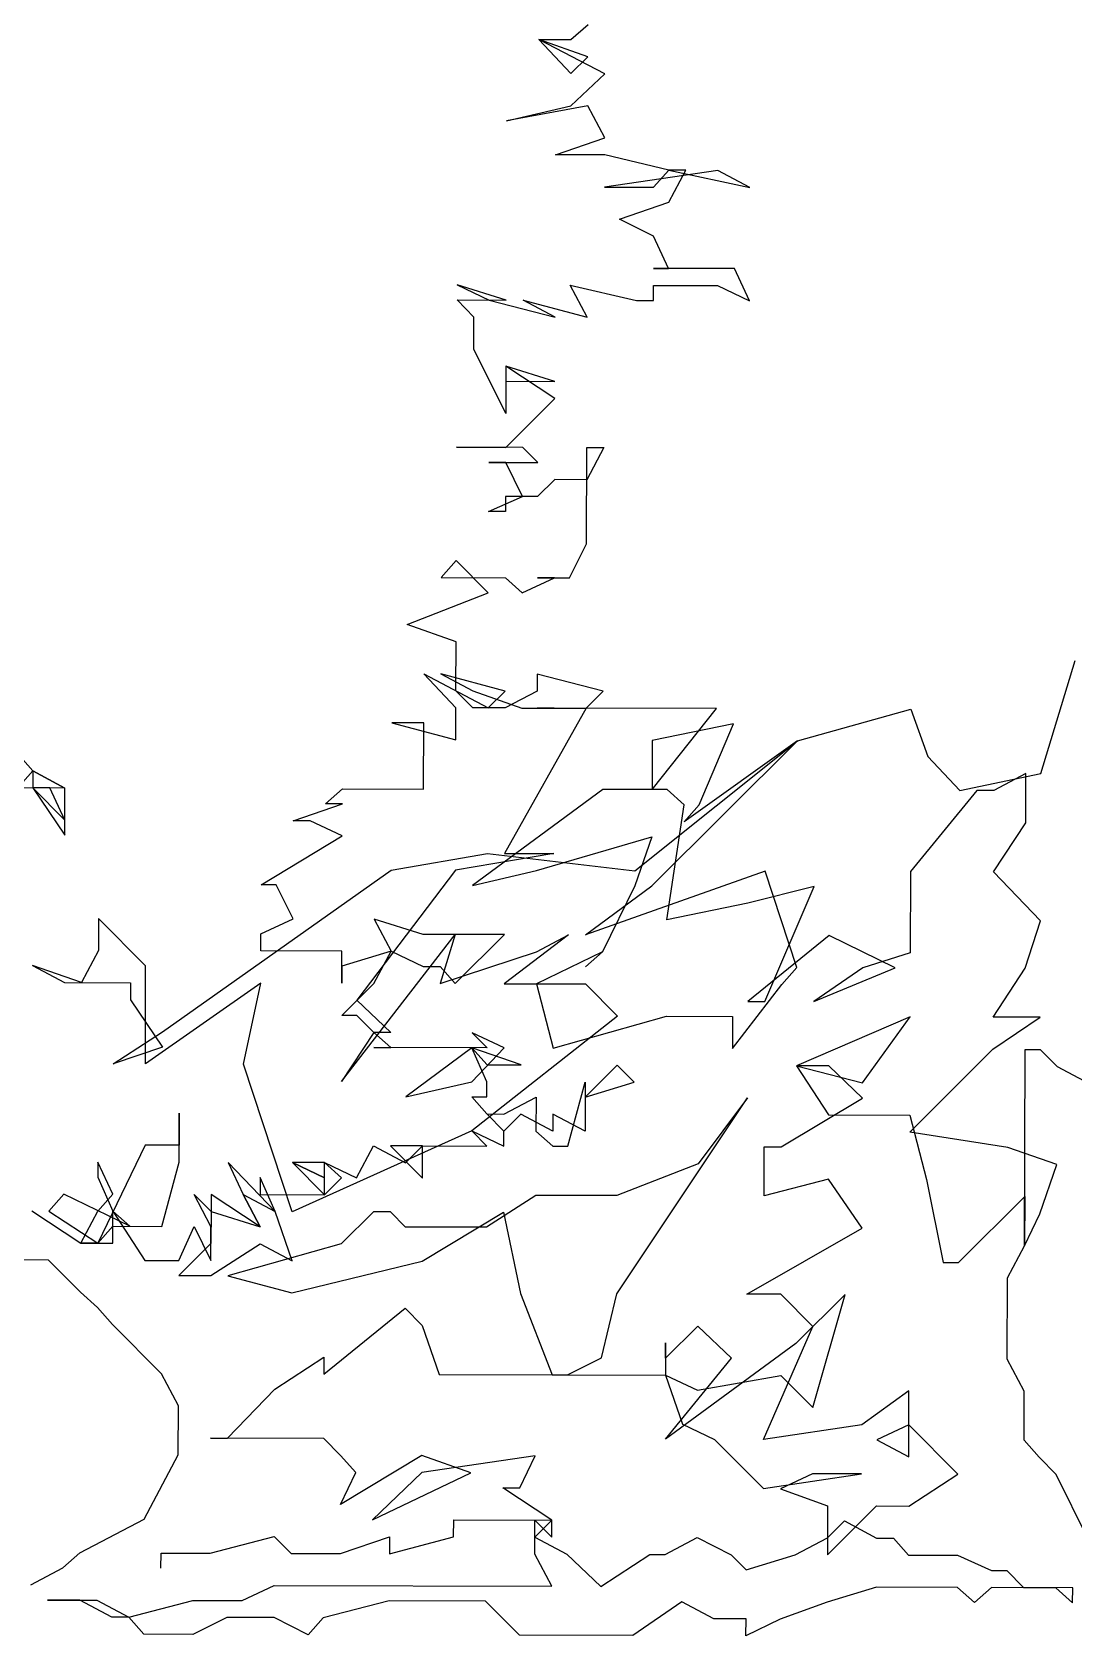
# Model space of a CAD drawing. Extents: x 2.52 to 6.06, y 1.1 to 8.22.
# Drawn here: x 5.024 to 5.432, y 1.175 to 1.803 of the extents above; entities that cross this region are included whole.
import ezdxf

# ---------------------------------------------------------------- set-up
doc = ezdxf.new("R2010")
doc.units = 0
doc.header["$LTSCALE"] = 0.4
doc.header["$MEASUREMENT"] = 0
doc.layers.add('CERCHA', color=7, linetype='CONTINUOUS')

msp = doc.modelspace()

# ---------------------------------------------------------------- linework, layer by layer
at = {"layer": 'CERCHA'}
for p, q in [((5.23514, 1.79962), (5.24181, 1.80551)), ((5.22259, 1.79966), (5.23514, 1.79962)), ((5.24177, 1.79296), (5.22259, 1.79966)), ((5.22259, 1.79966), (5.23511, 1.78633)), ((5.2484, 1.78629), (5.22259, 1.79966)), ((5.23511, 1.78633), (5.24177, 1.79296)), ((5.23507, 1.77378), (5.2484, 1.78629)), ((5.20995, 1.76794), (5.23507, 1.77378)), ((5.24172, 1.77376), (5.20995, 1.76794)), ((5.24833, 1.76119), (5.24172, 1.77376)), ((5.22911, 1.75459), (5.24833, 1.76119)), ((5.24832, 1.75454), (5.22911, 1.75459)), ((5.27341, 1.74856), (5.24832, 1.75454)), ((5.29261, 1.74851), (5.24828, 1.74198)), ((5.26748, 1.74193), (5.27341, 1.74856)), ((5.27338, 1.73601), (5.28006, 1.74854)), ((5.27341, 1.74856), (5.30515, 1.74183)), ((5.28006, 1.74854), (5.27341, 1.74856)), ((5.30515, 1.74183), (5.29261, 1.74851)), ((5.24828, 1.74198), (5.26748, 1.74193)), ((5.25416, 1.72941), (5.27338, 1.73601)), ((5.26743, 1.72273), (5.25416, 1.72941)), ((5.27331, 1.71016), (5.26743, 1.72273)), ((5.2674, 1.71017), (5.27331, 1.71016)), ((5.29915, 1.71009), (5.2674, 1.71017)), ((5.30503, 1.69752), (5.29915, 1.71009)), ((5.19057, 1.70374), (5.20311, 1.69779)), ((5.20976, 1.69778), (5.19057, 1.70374)), ((5.23488, 1.70362), (5.26072, 1.69764)), ((5.2415, 1.69104), (5.23488, 1.70362)), ((5.26736, 1.69762), (5.26738, 1.70353)), ((5.26738, 1.70353), (5.29249, 1.70346)), ((5.29249, 1.70346), (5.30503, 1.69752)), ((5.19056, 1.69783), (5.20976, 1.69778)), ((5.19719, 1.69116), (5.19056, 1.69783)), ((5.20311, 1.69779), (5.22894, 1.69108)), ((5.2164, 1.69776), (5.2415, 1.69104)), ((5.22894, 1.69108), (5.2164, 1.69776)), ((5.26072, 1.69764), (5.26736, 1.69762)), ((5.19715, 1.67861), (5.19719, 1.69116)), ((5.20964, 1.65346), (5.19715, 1.67861)), ((5.20969, 1.67193), (5.20964, 1.65346)), ((5.20969, 1.67193), (5.20967, 1.66602)), ((5.22887, 1.66597), (5.20969, 1.67193)), ((5.22886, 1.65932), (5.20969, 1.67193)), ((5.20967, 1.66602), (5.22887, 1.66597)), ((5.2096, 1.64017), (5.22886, 1.65932)), ((5.1904, 1.64022), (5.2096, 1.64017)), ((5.21625, 1.64015), (5.1904, 1.64022)), ((5.22214, 1.63423), (5.21625, 1.64015)), ((5.24126, 1.60242), (5.24136, 1.64009)), ((5.248, 1.64007), (5.24132, 1.62753)), ((5.24136, 1.64009), (5.248, 1.64007)), ((5.20294, 1.63428), (5.22214, 1.63423)), ((5.20959, 1.63426), (5.20294, 1.63428)), ((5.2162, 1.62095), (5.20959, 1.63426)), ((5.22877, 1.62756), (5.2221, 1.62094)), ((5.24132, 1.62753), (5.22877, 1.62756)), ((5.20289, 1.61508), (5.2162, 1.62095)), ((5.20955, 1.62097), (5.20953, 1.61506)), ((5.2221, 1.62094), (5.20955, 1.62097)), ((5.20953, 1.61506), (5.20289, 1.61508)), ((5.23457, 1.58915), (5.24126, 1.60242)), ((5.19028, 1.59591), (5.18435, 1.58928)), ((5.2028, 1.58332), (5.19028, 1.59591)), ((5.18435, 1.58928), (5.20946, 1.58921)), ((5.20946, 1.58921), (5.21609, 1.58329)), ((5.21609, 1.58329), (5.22867, 1.58916)), ((5.22202, 1.58918), (5.23457, 1.58915)), ((5.22867, 1.58916), (5.22202, 1.58918)), ((5.17101, 1.57085), (5.2028, 1.58332)), ((5.19019, 1.56416), (5.17101, 1.57085)), ((5.19014, 1.54495), (5.19019, 1.56416)), ((5.419, 1.51258), (5.43241, 1.55685)), ((5.1776, 1.55163), (5.20268, 1.53827)), ((5.19012, 1.53831), (5.1776, 1.55163)), ((5.18425, 1.55162), (5.19679, 1.54494)), ((5.20934, 1.5449), (5.18425, 1.55162)), ((5.22192, 1.55151), (5.2219, 1.54487)), ((5.24775, 1.5448), (5.22192, 1.55151)), ((5.19677, 1.53829), (5.19014, 1.54495)), ((5.19679, 1.54494), (5.21597, 1.53824)), ((5.20268, 1.53827), (5.20934, 1.5449)), ((5.2219, 1.54487), (5.20933, 1.53826)), ((5.24108, 1.53817), (5.24775, 1.5448)), ((5.19009, 1.52575), (5.19012, 1.53831)), ((5.20933, 1.53826), (5.19677, 1.53829)), ((5.24108, 1.53817), (5.20917, 1.48139)), ((5.21597, 1.53824), (5.22853, 1.5382)), ((5.22188, 1.53822), (5.24108, 1.53817)), ((5.22853, 1.5382), (5.22188, 1.53822)), ((5.29204, 1.53803), (5.24108, 1.53817)), ((5.26684, 1.50634), (5.29204, 1.53803)), ((5.32376, 1.52539), (5.36811, 1.53782)), ((5.36811, 1.53782), (5.3747, 1.51934)), ((5.165, 1.53247), (5.19009, 1.52575)), ((5.17755, 1.53243), (5.165, 1.53247)), ((5.17748, 1.50658), (5.17755, 1.53243)), ((5.29867, 1.5321), (5.2669, 1.52554)), ((5.28529, 1.50038), (5.29867, 1.5321)), ((5.26011, 1.4746), (5.32376, 1.52539)), ((5.26674, 1.46868), (5.32376, 1.52539)), ((5.2669, 1.52554), (5.26684, 1.50634)), ((5.32376, 1.52539), (5.27936, 1.49375)), ((5.01874, 1.52031), (5.02463, 1.51365)), ((5.02463, 1.51365), (5.01874, 1.52031)), ((5.3747, 1.51934), (5.38722, 1.50602)), ((5.0187, 1.50702), (5.02463, 1.51365)), ((5.02463, 1.51365), (5.02461, 1.507)), ((5.03716, 1.50697), (5.02463, 1.51365)), ((5.02463, 1.51365), (5.03716, 1.50697)), ((5.38722, 1.50602), (5.419, 1.51258)), ((5.41309, 1.51259), (5.40052, 1.50598)), ((5.41304, 1.49339), (5.41309, 1.51259)), ((5.03716, 1.50697), (5.0187, 1.50702)), ((5.02461, 1.507), (5.03711, 1.4885)), ((5.03125, 1.50698), (5.02461, 1.507)), ((5.02461, 1.507), (5.03713, 1.49441)), ((5.03713, 1.49441), (5.03125, 1.50698)), ((5.03711, 1.4885), (5.03716, 1.50697)), ((5.13906, 1.50078), (5.14573, 1.50667)), ((5.14573, 1.50667), (5.17748, 1.50658)), ((5.24764, 1.50639), (5.19658, 1.46887)), ((5.27275, 1.50633), (5.24764, 1.50639)), ((5.27938, 1.5004), (5.27275, 1.50633)), ((5.39387, 1.506), (5.36794, 1.47431)), ((5.40052, 1.50598), (5.39387, 1.506)), ((5.12649, 1.49417), (5.14571, 1.50076)), ((5.14571, 1.50076), (5.13906, 1.50078)), ((5.27261, 1.45537), (5.27938, 1.5004)), ((5.27936, 1.49375), (5.28529, 1.50038)), ((5.13314, 1.49415), (5.12649, 1.49417)), ((5.14568, 1.48821), (5.13314, 1.49415)), ((5.40043, 1.47422), (5.41304, 1.49339)), ((5.11387, 1.46909), (5.14568, 1.48821)), ((5.22171, 1.47471), (5.26679, 1.48788)), ((5.26679, 1.48788), (5.2601, 1.4687)), ((5.16484, 1.47486), (5.20252, 1.48141)), ((5.22837, 1.48134), (5.18995, 1.47479)), ((5.20252, 1.48141), (5.26011, 1.4746)), ((5.20917, 1.48139), (5.22837, 1.48134)), ((5.07531, 1.41159), (5.16484, 1.47486)), ((5.18995, 1.47479), (5.15141, 1.42394)), ((5.19658, 1.46887), (5.22171, 1.47471)), ((5.31107, 1.47447), (5.24084, 1.44955)), ((5.32352, 1.43677), (5.31107, 1.47447)), ((5.36794, 1.47431), (5.36785, 1.44255)), ((5.41884, 1.45497), (5.40043, 1.47422)), ((5.11978, 1.46908), (5.11387, 1.46909)), ((5.12639, 1.45577), (5.11978, 1.46908)), ((5.24084, 1.44955), (5.26674, 1.46868)), ((5.2601, 1.4687), (5.24747, 1.44288)), ((5.33025, 1.46851), (5.30439, 1.46193)), ((5.31093, 1.42351), (5.33025, 1.46851)), ((5.30439, 1.46193), (5.27261, 1.45537)), ((5.05032, 1.45597), (5.05028, 1.44342)), ((5.06873, 1.43746), (5.05032, 1.45597)), ((5.11382, 1.44989), (5.12639, 1.45577)), ((5.15814, 1.45568), (5.16476, 1.44311)), ((5.17733, 1.44972), (5.15814, 1.45568)), ((5.1138, 1.44324), (5.11382, 1.44989)), ((5.14542, 1.3922), (5.18988, 1.44968)), ((5.20908, 1.44963), (5.17733, 1.44972)), ((5.18988, 1.44968), (5.18392, 1.4305)), ((5.18983, 1.43048), (5.20908, 1.44963)), ((5.23419, 1.44956), (5.20903, 1.43043)), ((5.22162, 1.44295), (5.23419, 1.44956)), ((5.33611, 1.44929), (5.30428, 1.42353)), ((5.36193, 1.43666), (5.33611, 1.44929)), ((5.41288, 1.43652), (5.41884, 1.45497)), ((5.05028, 1.44342), (5.0436, 1.43088)), ((5.14555, 1.44316), (5.1138, 1.44324)), ((5.14552, 1.4306), (5.14555, 1.44316)), ((5.16476, 1.44311), (5.14554, 1.43725)), ((5.15807, 1.43057), (5.16476, 1.44311)), ((5.16476, 1.44311), (5.17729, 1.43716)), ((5.18392, 1.4305), (5.22162, 1.44295)), ((5.24747, 1.44288), (5.22159, 1.4304)), ((5.24081, 1.43699), (5.24747, 1.44288)), ((5.24747, 1.44288), (5.24081, 1.43699)), ((5.02442, 1.43758), (5.03696, 1.4309)), ((5.0436, 1.43088), (5.02442, 1.43758)), ((5.06863, 1.39905), (5.06873, 1.43746)), ((5.14554, 1.43725), (5.14552, 1.4306)), ((5.17729, 1.43716), (5.18394, 1.43715)), ((5.18394, 1.43715), (5.18983, 1.43048)), ((5.3176, 1.43014), (5.32352, 1.43677)), ((5.34937, 1.4367), (5.33013, 1.42346)), ((5.33013, 1.42346), (5.36193, 1.43666)), ((5.36785, 1.44255), (5.34937, 1.4367)), ((5.40028, 1.41736), (5.41288, 1.43652)), ((5.03696, 1.4309), (5.06281, 1.43083)), ((5.06281, 1.43083), (5.06279, 1.42418)), ((5.11376, 1.43069), (5.06863, 1.39905)), ((5.10703, 1.39895), (5.11376, 1.43069)), ((5.14549, 1.41805), (5.15807, 1.43057)), ((5.20903, 1.43043), (5.24079, 1.43034)), ((5.22159, 1.4304), (5.22817, 1.40527)), ((5.24079, 1.43034), (5.25331, 1.41776)), ((5.29833, 1.40508), (5.3176, 1.43014)), ((5.06279, 1.42418), (5.07529, 1.40568)), ((5.15141, 1.42394), (5.16467, 1.41135)), ((5.15139, 1.41803), (5.14549, 1.41805)), ((5.15802, 1.41137), (5.15139, 1.41803)), ((5.25331, 1.41776), (5.19632, 1.37286)), ((5.22817, 1.40527), (5.27251, 1.4177)), ((5.27251, 1.4177), (5.29836, 1.41763)), ((5.29836, 1.41763), (5.29833, 1.40508)), ((5.30428, 1.42353), (5.31093, 1.42351)), ((5.05607, 1.39909), (5.07531, 1.41159)), ((5.15802, 1.41137), (5.14542, 1.3922)), ((5.16467, 1.41135), (5.15802, 1.41137)), ((5.16465, 1.40544), (5.15802, 1.41137)), ((5.19643, 1.41126), (5.20232, 1.40534)), ((5.20896, 1.40532), (5.19643, 1.41126)), ((5.36778, 1.41745), (5.32342, 1.39836)), ((5.34925, 1.39165), (5.36778, 1.41745)), ((5.40024, 1.4048), (5.41874, 1.41731)), ((5.41874, 1.41731), (5.40028, 1.41736)), ((5.07529, 1.40568), (5.05607, 1.39909)), ((5.15801, 1.40546), (5.16465, 1.40544)), ((5.20232, 1.40534), (5.15801, 1.40546)), ((5.19641, 1.40536), (5.17051, 1.38622)), ((5.19637, 1.39206), (5.20896, 1.40532)), ((5.21559, 1.39866), (5.19641, 1.40536)), ((5.19641, 1.40536), (5.2023, 1.39869)), ((5.20228, 1.39205), (5.19641, 1.40536)), ((5.12608, 1.34129), (5.10703, 1.39895)), ((5.2023, 1.39869), (5.21559, 1.39866)), ((5.36766, 1.3724), (5.40024, 1.4048)), ((5.41259, 1.32796), (5.4128, 1.40477)), ((5.4128, 1.40477), (5.41871, 1.40475)), ((5.41871, 1.40475), (5.42533, 1.39809)), ((5.25326, 1.39855), (5.24067, 1.38603)), ((5.25989, 1.39189), (5.25326, 1.39855)), ((5.32342, 1.39836), (5.33592, 1.37913)), ((5.32342, 1.39836), (5.34925, 1.39165)), ((5.33597, 1.39833), (5.32342, 1.39836)), ((5.34923, 1.38574), (5.33597, 1.39833)), ((5.42533, 1.39809), (5.43787, 1.39141)), ((5.17051, 1.38622), (5.19637, 1.39206)), ((5.19636, 1.38615), (5.20227, 1.38614)), ((5.20225, 1.37949), (5.19636, 1.38615)), ((5.20227, 1.38614), (5.20228, 1.39205)), ((5.23397, 1.36685), (5.24069, 1.39194)), ((5.24069, 1.39194), (5.24067, 1.38603)), ((5.24067, 1.38603), (5.25989, 1.39189)), ((5.20889, 1.37947), (5.22147, 1.38609)), ((5.22147, 1.38609), (5.22143, 1.37279)), ((5.24067, 1.38603), (5.24063, 1.37274)), ((5.25302, 1.30919), (5.30418, 1.38586)), ((5.30418, 1.38586), (5.28491, 1.36006)), ((5.31742, 1.36662), (5.34923, 1.38574)), ((5.08182, 1.36062), (5.08187, 1.37982)), ((5.08187, 1.37982), (5.08183, 1.36726)), ((5.20888, 1.37283), (5.20225, 1.37949)), ((5.20225, 1.37949), (5.20889, 1.37947)), ((5.20888, 1.37283), (5.20225, 1.37949)), ((5.21554, 1.37945), (5.20888, 1.37283)), ((5.22808, 1.37277), (5.21554, 1.37945)), ((5.2281, 1.37942), (5.22808, 1.37277)), ((5.24063, 1.37274), (5.2281, 1.37942)), ((5.33592, 1.37913), (5.36768, 1.37904)), ((5.36768, 1.37904), (5.37426, 1.35391)), ((5.19632, 1.37286), (5.12608, 1.34129)), ((5.19632, 1.37286), (5.20886, 1.36692)), ((5.20221, 1.36694), (5.19632, 1.37286)), ((5.20886, 1.36692), (5.20888, 1.37283)), ((5.22143, 1.37279), (5.22806, 1.36687)), ((5.40605, 1.36638), (5.36766, 1.3724)), ((5.06854, 1.3673), (5.04997, 1.32895)), ((5.08183, 1.36726), (5.06854, 1.3673)), ((5.15122, 1.35452), (5.1579, 1.36706)), ((5.1579, 1.36706), (5.17044, 1.36038)), ((5.16455, 1.36704), (5.17707, 1.35445)), ((5.1771, 1.367), (5.16455, 1.36704)), ((5.17044, 1.36038), (5.1771, 1.367)), ((5.17707, 1.35445), (5.1771, 1.367)), ((5.1771, 1.367), (5.20221, 1.36694)), ((5.22806, 1.36687), (5.23397, 1.36685)), ((5.31072, 1.34744), (5.31078, 1.36664)), ((5.31078, 1.36664), (5.31742, 1.36662)), ((5.42523, 1.35968), (5.40605, 1.36638)), ((5.05006, 1.3607), (5.05004, 1.35479)), ((5.05004, 1.35479), (5.05592, 1.34148)), ((5.05593, 1.34813), (5.05006, 1.3607)), ((5.0751, 1.33552), (5.08182, 1.36062)), ((5.10102, 1.36056), (5.10689, 1.34799)), ((5.11943, 1.34131), (5.10102, 1.36056)), ((5.12613, 1.3605), (5.13865, 1.34791)), ((5.13868, 1.36046), (5.12613, 1.3605)), ((5.12613, 1.3605), (5.13867, 1.35455)), ((5.13867, 1.35455), (5.12613, 1.3605)), ((5.13867, 1.35455), (5.13868, 1.36046)), ((5.13868, 1.36046), (5.15122, 1.35452)), ((5.14531, 1.35454), (5.13868, 1.36046)), ((5.28491, 1.36006), (5.25312, 1.3476)), ((5.41853, 1.3405), (5.42523, 1.35968)), ((5.11356, 1.35462), (5.11354, 1.34797)), ((5.11943, 1.34131), (5.11356, 1.35462)), ((5.13865, 1.34791), (5.13867, 1.35455)), ((5.13865, 1.34791), (5.14531, 1.35454)), ((5.33585, 1.35402), (5.31072, 1.34744)), ((5.34909, 1.33478), (5.33585, 1.35402)), ((5.37426, 1.35391), (5.38081, 1.3214)), ((5.03673, 1.34818), (5.03081, 1.34155)), ((5.06255, 1.33556), (5.03673, 1.34818)), ((5.05001, 1.3415), (5.05593, 1.34813)), ((5.08769, 1.34804), (5.09432, 1.34138)), ((5.0943, 1.33547), (5.08769, 1.34804)), ((5.09434, 1.34803), (5.09432, 1.34138)), ((5.1135, 1.33542), (5.09434, 1.34803)), ((5.10689, 1.34799), (5.11943, 1.34131)), ((5.1135, 1.33542), (5.10689, 1.34799)), ((5.10689, 1.34799), (5.1135, 1.33542)), ((5.11354, 1.34797), (5.13865, 1.34791)), ((5.22136, 1.34768), (5.20213, 1.33518)), ((5.25312, 1.3476), (5.22136, 1.34768)), ((5.38672, 1.32138), (5.41264, 1.34716)), ((5.41264, 1.34716), (5.41259, 1.32796)), ((5.02416, 1.34157), (5.04333, 1.32896)), ((5.03081, 1.34155), (5.04997, 1.32895)), ((5.04333, 1.32896), (5.05001, 1.3415)), ((5.05588, 1.32893), (5.05592, 1.34148)), ((5.05592, 1.34148), (5.06842, 1.32225)), ((5.05592, 1.34148), (5.06255, 1.33556)), ((5.09432, 1.34138), (5.09429, 1.32883)), ((5.09432, 1.34138), (5.1135, 1.33542)), ((5.12602, 1.32209), (5.11943, 1.34131)), ((5.15783, 1.34121), (5.14524, 1.32869)), ((5.16448, 1.34119), (5.15783, 1.34121)), ((5.17037, 1.33527), (5.16448, 1.34119)), ((5.17698, 1.32195), (5.20879, 1.34107)), ((5.20879, 1.34107), (5.21535, 1.30929)), ((5.41259, 1.32796), (5.41853, 1.3405)), ((5.04997, 1.32895), (5.0559, 1.33558)), ((5.0559, 1.33558), (5.0751, 1.33552)), ((5.08171, 1.32221), (5.08766, 1.33549)), ((5.08766, 1.33549), (5.09427, 1.32218)), ((5.09427, 1.32218), (5.0943, 1.33547)), ((5.20213, 1.33518), (5.17037, 1.33527)), ((5.30397, 1.30905), (5.34909, 1.33478)), ((5.04997, 1.32895), (5.04333, 1.32896)), ((5.04333, 1.32896), (5.04997, 1.32895)), ((5.04997, 1.32895), (5.05588, 1.32893)), ((5.09429, 1.32883), (5.0817, 1.3163)), ((5.09425, 1.31627), (5.11349, 1.32877)), ((5.14524, 1.32869), (5.1009, 1.31625)), ((5.11349, 1.32877), (5.12602, 1.32209)), ((5.40591, 1.31542), (5.41259, 1.32796)), ((5.03075, 1.32235), (5.00491, 1.32242)), ((5.04327, 1.30976), (5.03075, 1.32235)), ((5.06842, 1.32225), (5.08171, 1.32221)), ((5.12599, 1.30954), (5.17698, 1.32195)), ((5.38081, 1.3214), (5.38672, 1.32138)), ((5.0817, 1.3163), (5.09425, 1.31627)), ((5.1009, 1.31625), (5.12599, 1.30954)), ((5.40582, 1.28367), (5.40591, 1.31542)), ((5.04991, 1.30384), (5.04327, 1.30976)), ((5.21535, 1.30929), (5.22782, 1.2775)), ((5.24704, 1.2841), (5.25302, 1.30919)), ((5.31727, 1.30902), (5.30397, 1.30905)), ((5.32979, 1.29643), (5.31727, 1.30902)), ((5.34238, 1.30895), (5.32312, 1.2898)), ((5.3297, 1.26467), (5.34238, 1.30895)), ((5.0558, 1.29717), (5.04991, 1.30384)), ((5.13846, 1.27775), (5.17028, 1.30351)), ((5.17028, 1.30351), (5.17691, 1.29684)), ((5.07495, 1.27792), (5.0558, 1.29717)), ((5.17691, 1.29684), (5.18351, 1.27762)), ((5.28474, 1.29655), (5.27215, 1.28403)), ((5.298, 1.28396), (5.28474, 1.29655)), ((5.31047, 1.25217), (5.32979, 1.29643)), ((5.32312, 1.2898), (5.27206, 1.25227)), ((5.27217, 1.28994), (5.27213, 1.27738)), ((5.27215, 1.28403), (5.27217, 1.28994)), ((5.11924, 1.27189), (5.13848, 1.28439)), ((5.13848, 1.28439), (5.13846, 1.27775)), ((5.23373, 1.27749), (5.24704, 1.2841)), ((5.27206, 1.25227), (5.298, 1.28396)), ((5.41243, 1.2711), (5.40582, 1.28367)), ((5.08156, 1.26535), (5.07495, 1.27792)), ((5.18351, 1.27762), (5.23373, 1.27749)), ((5.22782, 1.2775), (5.27213, 1.27738)), ((5.27213, 1.27738), (5.27873, 1.25816)), ((5.27213, 1.27738), (5.28467, 1.27144)), ((5.28467, 1.27144), (5.31718, 1.27726)), ((5.31718, 1.27726), (5.3297, 1.26467)), ((5.10073, 1.25274), (5.11924, 1.27189)), ((5.36738, 1.27122), (5.34889, 1.25797)), ((5.36731, 1.24537), (5.36738, 1.27122)), ((5.41238, 1.25189), (5.41243, 1.2711)), ((5.08151, 1.24614), (5.08156, 1.26535)), ((5.27873, 1.25816), (5.29126, 1.25222)), ((5.34889, 1.25797), (5.31047, 1.25217)), ((5.36735, 1.25792), (5.35478, 1.25205)), ((5.3865, 1.23867), (5.36735, 1.25792)), ((5.09408, 1.25276), (5.10073, 1.25274)), ((5.13839, 1.25264), (5.09408, 1.25276)), ((5.14502, 1.24597), (5.13839, 1.25264)), ((5.29126, 1.25222), (5.31041, 1.23297)), ((5.35478, 1.25205), (5.36731, 1.24537)), ((5.41827, 1.24523), (5.41238, 1.25189)), ((5.06814, 1.22107), (5.08151, 1.24614)), ((5.17678, 1.24589), (5.14497, 1.22677)), ((5.15091, 1.23931), (5.14502, 1.24597)), ((5.22109, 1.24577), (5.17676, 1.23924)), ((5.19596, 1.23919), (5.17678, 1.24589)), ((5.21514, 1.23323), (5.22109, 1.24577)), ((5.4249, 1.23857), (5.41827, 1.24523)), ((5.14497, 1.22677), (5.15091, 1.23931)), ((5.17676, 1.23924), (5.15751, 1.22083)), ((5.15751, 1.22083), (5.19596, 1.23919)), ((5.31041, 1.23297), (5.34883, 1.23877)), ((5.32963, 1.23882), (5.31706, 1.23295)), ((5.34883, 1.23877), (5.32963, 1.23882)), ((5.36726, 1.22617), (5.3865, 1.23867)), ((5.43739, 1.21342), (5.4249, 1.23857)), ((5.2085, 1.23325), (5.21514, 1.23323)), ((5.22767, 1.22064), (5.2085, 1.23325)), ((5.31706, 1.23295), (5.33551, 1.22625)), ((5.33551, 1.22625), (5.33545, 1.20705)), ((5.33545, 1.20705), (5.35471, 1.2262)), ((5.35471, 1.2262), (5.36726, 1.22617)), ((5.043, 1.20785), (5.06814, 1.22107)), ((5.18924, 1.2141), (5.18926, 1.22074)), ((5.18926, 1.22074), (5.22767, 1.22064)), ((5.22098, 1.20736), (5.22102, 1.22066)), ((5.22767, 1.22064), (5.221, 1.21401)), ((5.22102, 1.22066), (5.22765, 1.21399)), ((5.22765, 1.21399), (5.22767, 1.22064)), ((5.33547, 1.2137), (5.34214, 1.22033)), ((5.34214, 1.22033), (5.35467, 1.21365)), ((5.09396, 1.20771), (5.11908, 1.21429)), ((5.11908, 1.21429), (5.12571, 1.20762)), ((5.14491, 1.20757), (5.16413, 1.21416)), ((5.16413, 1.21416), (5.16412, 1.20752)), ((5.16412, 1.20752), (5.18924, 1.2141)), ((5.221, 1.21401), (5.23354, 1.20733)), ((5.27194, 1.20722), (5.28451, 1.21384)), ((5.28451, 1.21384), (5.29779, 1.20715)), ((5.3229, 1.20709), (5.33547, 1.2137)), ((5.35467, 1.21365), (5.36132, 1.21363)), ((5.36132, 1.21363), (5.36721, 1.20697)), ((5.03634, 1.20196), (5.043, 1.20785)), ((5.07474, 1.20185), (5.07475, 1.20776)), ((5.07475, 1.20776), (5.09396, 1.20771)), ((5.12571, 1.20762), (5.14491, 1.20757)), ((5.2276, 1.19479), (5.22098, 1.20736)), ((5.23354, 1.20733), (5.2468, 1.19474)), ((5.2468, 1.19474), (5.26603, 1.20724)), ((5.26603, 1.20724), (5.27194, 1.20722)), ((5.29779, 1.20715), (5.30368, 1.20123)), ((5.30368, 1.20123), (5.3229, 1.20709)), ((5.36721, 1.20697), (5.38641, 1.20691)), ((5.38641, 1.20691), (5.39969, 1.20097)), ((5.02376, 1.19534), (5.03634, 1.20196)), ((5.39969, 1.20097), (5.4056, 1.20095)), ((5.4056, 1.20095), (5.41223, 1.19429)), ((5.10646, 1.18921), (5.11903, 1.19508)), ((5.11903, 1.19508), (5.2276, 1.19479)), ((5.35462, 1.19445), (5.3354, 1.18859)), ((5.38638, 1.19436), (5.35462, 1.19445)), ((5.39301, 1.18843), (5.38638, 1.19436)), ((5.39967, 1.19432), (5.39301, 1.18843)), ((5.43143, 1.19424), (5.39967, 1.19432)), ((5.41223, 1.19429), (5.42478, 1.19425)), ((5.42478, 1.19425), (5.43141, 1.18833)), ((5.43141, 1.18833), (5.43143, 1.19424)), ((5.03039, 1.18942), (5.04959, 1.18936)), ((5.04295, 1.18938), (5.03039, 1.18942)), ((5.05549, 1.1827), (5.04295, 1.18938)), ((5.04959, 1.18936), (5.06213, 1.18268)), ((5.06213, 1.18268), (5.08726, 1.18926)), ((5.08726, 1.18926), (5.10646, 1.18921)), ((5.16407, 1.18905), (5.1382, 1.18248)), ((5.20173, 1.18895), (5.16407, 1.18905)), ((5.21499, 1.17562), (5.20173, 1.18895)), ((5.27854, 1.18874), (5.2593, 1.1755)), ((5.29107, 1.18206), (5.27854, 1.18874)), ((5.3354, 1.18859), (5.31692, 1.18199)), ((5.06213, 1.18268), (5.05549, 1.1827)), ((5.06802, 1.17602), (5.06213, 1.18268)), ((5.10054, 1.18258), (5.08722, 1.17597)), ((5.119, 1.18253), (5.10054, 1.18258)), ((5.13227, 1.17585), (5.119, 1.18253)), ((5.1382, 1.18248), (5.13227, 1.17585)), ((5.30363, 1.18203), (5.29107, 1.18206)), ((5.30361, 1.17538), (5.30363, 1.18203)), ((5.31692, 1.18199), (5.30361, 1.17538)), ((5.08722, 1.17597), (5.06802, 1.17602)), ((5.2593, 1.1755), (5.21499, 1.17562))]:
    msp.add_line(p, q, dxfattribs=at)

doc.saveas('drawing.dxf')
